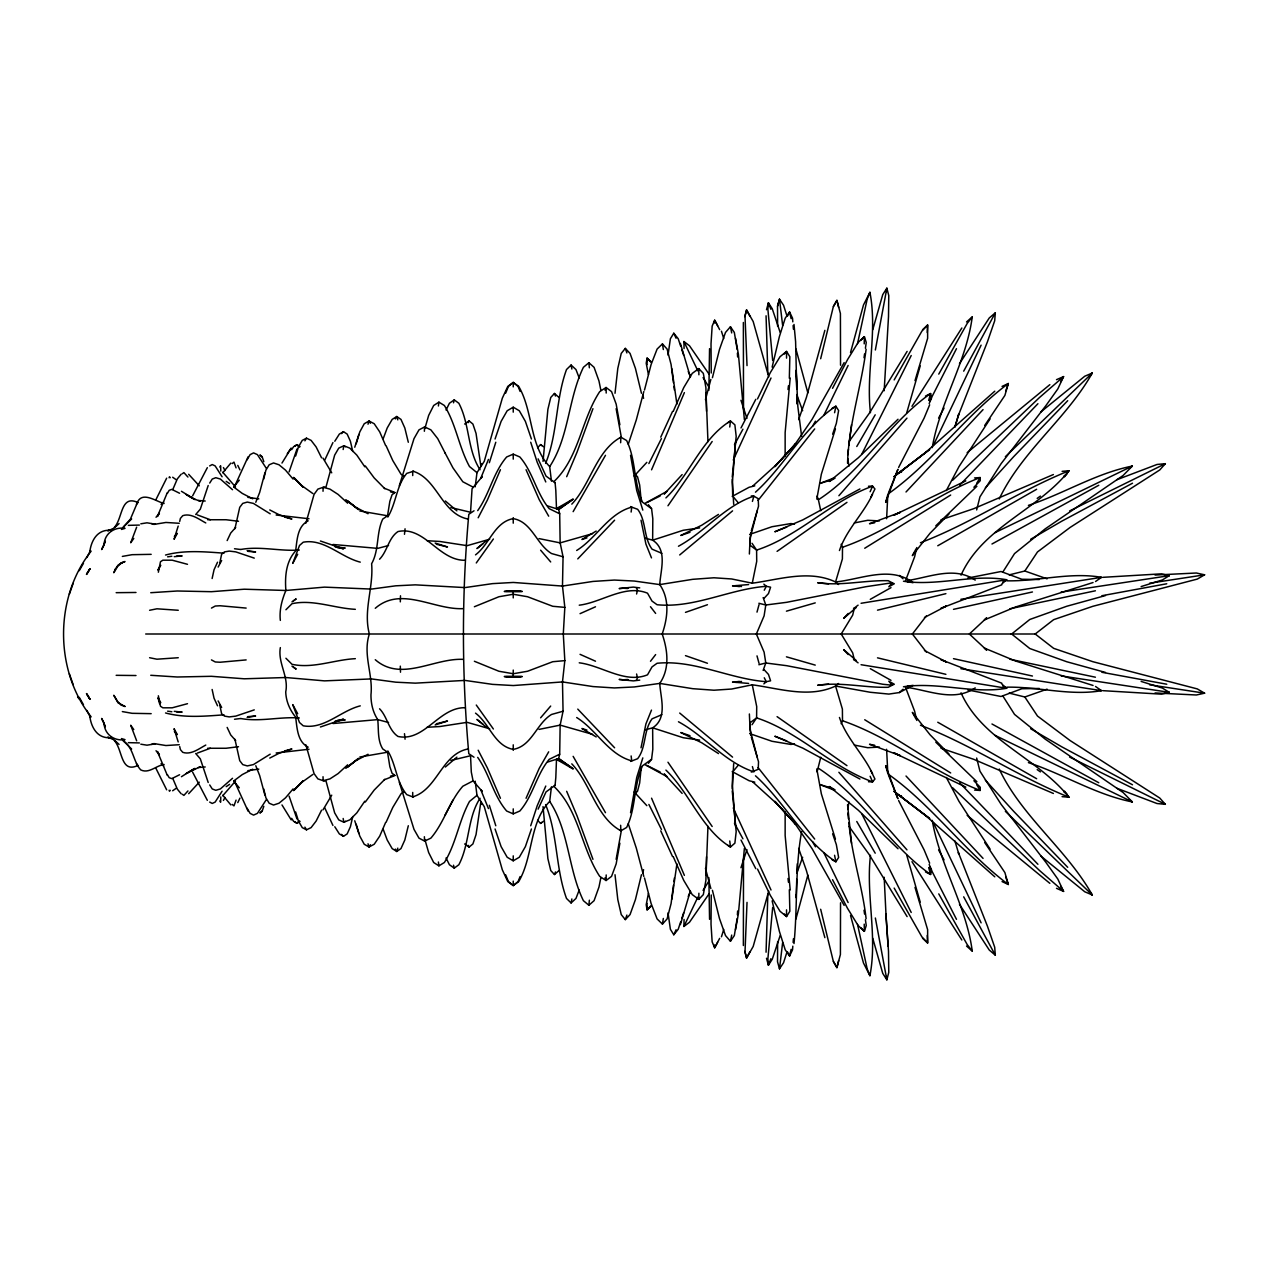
<?xml version="1.0" encoding="UTF-8"?>
<svg xmlns="http://www.w3.org/2000/svg" width="1268" height="1268" viewBox="0 0 1268 1268"><rect width="100%" height="100%" fill="white"/><g stroke="black" fill="none" stroke-linecap="round" stroke-linejoin="round"><path stroke-width="1.5" d="M475.183 781.151L476.99 795.337L484.265 806.686L502.318 869.8L507.786 881.593L513.239 885.54L513.239 881.117M513.239 750.307L513.239 744.823M513.239 676.161L513.239 670.075M513.239 523.177L513.239 517.677M513.239 459.143L513.239 454.15L519.832 456.971C533.035 472.092 536.316 493.173 549.202 508.658L559.695 513.794L560.139 542.878L563.055 556.763L562.485 586.07L564.831 607.372L563.293 634L564.831 660.628L562.485 681.93L563.055 711.237L560.139 725.122L559.695 754.206L558.665 758.549L547.681 762.036M513.239 412.148L513.239 407.186L519.309 410.753L525.38 421.372L531.435 439.013M785.146 811.964L785.146 835.453L790.202 889.993M786.54 909.869L786.54 916.574L780.026 911.264L770.342 895.414L757.519 869.087M766.062 315.795L767.853 374.06M412.718 792.437L412.702 796.89L413.622 796.779M777.617 941.712L777.522 961.794L779.487 968.831L783.545 962.761L786.873 952.331M711.253 894.986L711.015 924.245L712.156 941.886L714.676 947.782L719.669 938.352M841.144 544.273L842.507 547.253L842.396 558.919L835.564 581.964L838.544 584.5M709.557 348.668L708.875 390.275M743.365 322.484L743.524 409.469M474.01 757.202L468.795 753.683C461.663 674.259 461.663 593.741 468.795 514.317L474.01 510.798M840.541 365.216L840.415 313.513L836.912 300.373L833.377 306.412M647.013 364.629L647.092 358.131L651.07 361.824M280.339 647.599C277.66 663.101 288.93 676.462 285.728 691.948C286.029 701.267 289.786 709.906 295.618 717.086C297.14 727.61 297.188 741.685 308.172 747.169M645.143 729.908L652.64 727.832C667.856 718.084 660.533 697.907 659.756 683.404C669.995 668.505 667.713 650.183 662.197 634C667.713 617.817 669.995 599.495 659.756 584.596C660.533 570.093 667.856 549.916 652.64 540.168L645.143 538.092M698.89 893.227L698.779 899.392L692.249 894.622L683.737 880.388L673.276 856.74M709.208 893.623L689.491 922.248L683.912 926.464L684.07 919.443M801.614 831.65C794.893 868.628 797.699 906.335 794.006 943.55M606.199 874.952L606.072 880.531L599.701 876.362C581.156 848.134 579.143 810.458 553.973 786.461L555.083 785.272L555.812 777.569L556.494 759.326L565.148 763.288M732.286 788.965L732.682 771.879L738.15 765.349M796.241 894.701L796.161 897.744L796.748 879.279M864.221 343.85L864.38 336.686L858.119 342.455L847.5 359.7L832.553 388.309M706.498 856.74L705.896 880.388L703.328 894.622L698.779 899.392L697.384 897.158M767.853 893.94L766.062 952.205M220.791 471.062L220.616 465.752L219.903 467.084M796.954 873.272L797.255 863.857M706.038 875.38L707.956 826.324M323.023 491.271L323.166 487.324L324.782 486.912M620.638 442.722L620.892 437.191L626.63 440.551C636.124 459.84 633.493 482.617 642.543 502.223L651.578 508.706L652.814 518.77L652.64 540.168L683.246 530.262L699.651 527.9M749.372 554.021L750.101 538.266L757.234 510.861M927.257 332.565L927.621 325.02L922.533 329.759M884.176 390.75L888.503 316.699L888.773 295.587L886.855 288.185L882.75 294.62L872.733 329.775M870.466 855.314C865.806 895.287 877.646 936.164 869.911 975.694L863.476 962.998L850.527 915.448M733.681 763.685L732.428 785.986L735.583 826.498M424.368 431.263L424.621 426.92L430.866 429.852L437.729 438.633L445.211 453.199M747.026 902.388L745.013 951.856L746.567 958.069L753.192 946.451L768.725 891.135M737.39 914.783L737.627 911.01M966.533 321.945L972.239 316.952C966.327 362.22 939.857 402.447 932.265 447.636M404.476 733.696L405.063 739.196M886.601 291.64L886.855 288.185L875.364 349.984M959.48 363.71L989.278 317.951L995.317 312.831L994.698 320.756L987.503 341.631L958.37 415.444L955.026 426.603M750.783 532.687L749.8 545.034L756.6 550.106L756.711 561.407L752.273 583.201L731.684 578.969L713.963 577.78L692.724 579.317L659.756 584.596L634.285 581.045L614.394 580.062L593.028 581.426L562.485 586.07L513.302 582.456L492.523 583.629L464.991 587.591L415.318 584.849L395.759 585.816L371.492 589.081L324.481 587.132L285.871 590.476L244.248 589.208L211.391 591.696L177.251 590.999L150.749 592.711M779.487 968.831L782.625 942.663M792.817 946.15L792.532 949.827L789.599 955.993L785.225 949.827L779.392 931.425L772.133 900.882M793.118 942.457L793.419 938.78M551.437 786.842L549.694 801.392C529.216 822.599 533.273 856.692 518.707 881.593L513.239 885.54L508.42 881.593L505.663 874.857M735.583 441.502L732.428 482.014L733.681 504.315M475.183 486.849L476.99 472.663L484.265 461.314L502.318 398.2L507.786 386.407L513.239 382.461L518.707 386.407C533.273 411.308 529.216 445.401 549.694 466.608L551.437 481.158M886.617 518.723L887.806 494.647L885.666 502.382L897.934 469.287L888.519 492.84M549.694 801.392C569.158 831.126 568.048 869.071 583.391 900.676L588.875 905.257L589.366 900.201M641.275 766.49L639.674 782.958L637.535 791.184L634.856 793.926M732.238 477.133L736.185 436.366L734.885 424.843L730.447 420.976C701.6 438.633 690.014 474.707 665.922 497.912M790.202 378.007L785.146 432.546L785.146 456.036M847.547 463.264C848.704 424.463 861.146 387.469 866.107 349.255M772.672 907.508L767.885 958.751L768.408 965.202L772.26 959.226L780.153 935.578M543.037 461.394L547.887 409.374L550.756 397.455L554.465 393.46L559.014 397.455M615.012 393.27L617.801 368.402L621.241 353.407L625.314 348.383L630.053 353.407L635.426 368.402L641.449 393.27M788.03 389.514L788.458 385.757M789.33 378.229L789.853 356.736L786.54 351.426L780.026 356.736L770.342 372.586L757.519 398.913M729.75 427.015L730.447 420.976L727.99 422.656M631.131 512.05L631.733 507.137L630.561 506.566M648.408 763.304L651.578 759.294L652.814 749.229L652.64 727.832L683.246 737.738L699.651 740.1M847.737 454.832L848.45 449.173M848.91 445.417L851.51 424.717M673.451 885.27L671.089 903.529L667.095 918.935L662.435 924.103L657.109 918.935L651.118 903.529L644.493 877.963M673.926 881.609L674.402 877.963M438.395 405.982L438.918 402.162L444.371 405.491C456.1 424.32 458.873 447.113 469.509 466.561L476.99 472.663M480.889 801.63L476.039 834.613L472.901 843.949L469.112 847.087L464.643 843.949M671.881 899.17L676.906 863.888M668.03 355.135L670.392 338.73L673.784 333.23L678.206 338.73L680.631 346.021M864.015 357.782L864.57 353.946M865.41 348.209L866.25 342.455L864.38 336.686L861.21 339.967M847.785 809.396L848.926 801.82M219.839 562.707L221.631 554.227L224.531 551.881L229.239 551.089L235.785 551.881L254.266 558.126M158.357 572.217L160.481 561.74L162.859 560.187L172.179 560.187L187.49 564.308M400.308 666.128L400.498 672.214M662.435 924.103L663.338 918.46M744.379 848.387L738.404 913.768L735.519 929.729M395.03 775.43L392.081 773.29L389.847 766.68L387.532 752.225L382.746 748.928C377.293 740.243 378.815 729.369 377.737 719.622C372.887 712.22 370.89 703.518 370.969 694.753C373.172 674.307 362.585 654.557 369.353 634C363.06 610.273 373.695 587.512 371.619 563.737C379.401 549.726 376.057 533.273 382.746 519.072L387.532 515.775L389.847 501.32L392.081 494.71L395.03 492.57M343.168 449.522L343.802 445.781L349.825 448.127L356.831 455.133L364.772 466.767M737.168 918.539L734.331 935.562L730.447 941.252L725.502 935.562L719.479 918.539L712.426 890.295M630.561 812.693L636.742 777.363L642.813 757.899M619.878 843.172L616.169 863.888L611.572 876.362L606.072 880.531L605.058 877.757M616.137 859.308L621.336 830.683M816.798 499.085L821.347 474.169L835.422 428.933M236.07 800.124L233.962 805.893L232.25 804.435M545.589 804.594C557.872 834.407 555.432 868.2 566.511 898.457L571.091 902.959L571.868 898.949M648.439 893.354L646.204 904.766L647.092 909.869L651.07 906.176M834.582 412.718L835.866 406.22C803.04 427.95 784.623 465.942 755.474 492.19M600.874 877.615L598.971 887.045L594.074 900.676L588.875 905.257M730.447 941.252L731.699 935.071M857.548 343.612L867.185 299.089L869.911 292.306C877.646 331.836 865.806 372.713 870.466 412.686M641.022 747.787L645.919 723.917L651.483 710.112M817.099 771.911L820.761 757.25M179.707 521.433L180.389 518.406L182.75 515.664C191.024 512.874 198.854 519.262 205.781 522.939M212.121 578.525L214.038 569.792L217.541 562.199M820.665 358.733L833.266 306.888L836.912 300.373L838.624 307.379M91.153 551.152C54.365 597.561 54.365 670.439 91.153 716.848M178.202 526.061L174.049 539.296L176.521 534.858M791.121 949.336L789.599 955.993L787.365 951.729M352.773 816.544L350.396 826.736L347.163 833.916L343.485 836.309L339.349 833.916L334.784 826.736M854.426 607.705L852.698 615.107L841.207 634L852.698 652.893L854.426 660.295M636.584 593.995L637.471 590.191L636.393 587.908M916.78 547.57L914.593 556.874L905.415 580.95M772.133 367.118L779.392 336.575L785.225 318.173L789.599 312.007L792.532 318.173L792.817 321.85M713.916 323.403L714.676 320.218L719.669 329.648M641.449 874.73L635.426 899.598L630.053 914.593L625.314 919.617L621.241 914.593L617.801 899.598L615.012 874.73M408.312 825.737L404.825 840.002L400.973 848.593L396.757 851.478L392.161 848.593L387.2 840.002L383.205 829.304M263.696 479.114L265.9 470.159L269.181 464.77L273.539 462.963L278.992 464.77L285.522 470.159L293.114 479.114M838.624 960.621L836.912 967.627L833.377 961.588M712.426 377.706L719.479 349.461L725.502 332.438L730.447 326.748L734.331 332.438L737.168 349.461M976.661 509.942L979.942 496.834L1001.118 463.66L1045.862 405.681L1057.829 388.927L1063.583 376.596L1056.498 379.671M850.527 352.552L863.476 305.002L869.911 292.306M453.516 402.796L454.245 399.864L458.858 403.272C469.794 423.988 467.29 450.156 480.049 469.715M690.299 891.198L680.393 924.578M795.892 919.11L807.859 875.094M642.67 873.272L643.589 869.658M644.493 390.037L651.118 364.471L657.109 349.065L662.435 343.897L667.095 349.065L671.089 364.471L673.451 382.73M744.807 316.635L746.567 309.931L753.192 321.549L768.725 376.865M643.811 391.558L636.314 419.851L628.262 444.244M705.452 399.658L710.857 379.449M999.247 498.942C1021.548 451.551 1066.863 418.44 1092.271 373.046L1084.758 376.231L1040.695 412.068M766.506 309.741L768.408 302.798L772.26 308.774L780.153 332.422M756.996 612.127L759.025 604.678M752.415 501.415L753.874 496.153L751.29 495.915M906.763 412.702L920.219 365.897M264.885 472.948L259.671 492.428L255.787 502.271M928.683 400.45L930.601 393.54L925.466 396.091M777.617 326.288L777.522 306.206L779.487 299.169L783.545 305.239L786.873 315.669M777.522 306.206L779.487 299.169L782.625 325.337M740.956 867.708L746.947 849.639M208.206 485.501L200.328 509.134L195.716 514.507M424.954 428.267L428.663 415.429L433.672 405.491L438.918 402.162M751.29 530.927L758.533 506.17L758.216 498.673L753.874 496.153C724.884 505.71 705.024 531.847 678.459 546.239M824.866 330.346L806.416 397.407L798.634 419.613M400.498 595.786L400.308 601.872M234.945 528.677L239.731 507.327L242.743 503.396L247.292 502.08L253.394 503.396L270.195 513.825M954.899 427.047L958.719 414.287L958.37 415.444M356.197 443.784L359.779 431.912L364.233 423.75L369.051 421.008L374.219 423.75L379.734 431.912L385.599 445.48M397.803 848.118L396.757 851.478L395.347 849.085M295.634 456.004L298.456 446.938L302.26 440.376L306.476 438.173L311.104 440.376L316.128 446.938L321.565 457.827M489.337 462.725L495.788 442.247M721.444 936.798L723.743 929.476M354.755 447.224L358.86 434.464M915.005 380.638L927.637 338.302L927.621 325.02L921.868 331.17L894.162 379.924M530.706 825.753L537.204 805.751L545.779 786.049M368.005 424.225L369.051 421.008L370.462 423.258M680.631 921.979L678.206 929.27L673.784 934.77L670.392 929.27L668.03 912.865M681.835 918.333L683.642 912.865M289.104 471.854L296.966 449.078M495.059 439.013L501.114 421.372L507.184 410.753L513.239 407.186M531.435 828.987L525.38 846.628L519.309 857.247L513.239 860.813L507.184 857.247L501.114 846.628L495.059 828.987M625.314 919.617L626.883 915.068M832.632 434.179L836.325 423.449L838.624 410.547L835.866 406.22L832.03 408.359M263.823 806.353L262.096 811.346L259.908 813.01L262.302 810.854M136.437 504.426L137.546 502.286L130.382 519.167L123.17 527.25L131.65 518.961M1005.825 390.734L1008.329 383.522L1002.069 386.391M69.375 594.106L73.148 583.375M763.146 670.423L765.793 662.99L764.097 652.117L756.362 634L764.097 615.883L765.793 605.01L763.146 597.577M305.889 523.161L314.052 494.409L317.888 489.099L323.166 487.324L329.918 489.099L338.096 494.409L347.686 503.206M399.277 485.85L414.002 438.633L418.995 429.852L424.621 426.92L425.493 428.457M605.058 390.243L606.072 387.469L611.572 391.638L616.169 404.112L619.878 424.828M797.445 871.496L802.644 857.311M383.205 438.696L387.2 427.998L392.161 419.407L396.757 416.522L400.973 419.407L404.825 427.998L408.312 442.263M592.948 408.692L577.019 452.201L566.669 476.705M326.034 486.912L334.657 455.133L338.746 448.127L343.802 445.781L345.387 446.732M543.037 806.606L547.887 858.626L550.756 870.545L554.465 874.54L555.447 871.94M770.865 958.751L768.408 965.202L766.506 958.259M579.191 890.073L575.957 898.457L571.091 902.959M159.118 567.335L157.961 570.267L160.782 565.322M488.449 459.428L480.715 478.369L482.284 476.514L472.061 488.782L470.539 512.256L450.853 507.549M505.663 393.143L508.42 386.407L513.239 382.461L518.073 386.407L520.134 391.463M520.134 876.537L518.073 881.593L513.239 885.54M929.65 404.841L924.103 418.139L898.616 467.448M169.088 477.719L169.5 476.72L170.229 477.719M684.387 392.62L651.562 469.81M545.589 463.406C557.872 433.593 555.432 399.8 566.511 369.543L571.091 365.041L575.957 369.543L579.191 377.927M385.599 822.52L379.734 836.087L374.219 844.25L369.051 846.992L364.233 844.25L359.779 836.087L356.197 824.216M683.912 926.464L697.035 898.838M929.175 403.557L931.473 398.263L930.601 393.54C888.408 423.195 862.066 471.506 818.399 499.75L820.761 510.75M688.255 896.413L690.505 891.277M673.276 411.26L683.737 387.612L692.249 373.378L698.779 368.608L703.328 373.378L705.896 387.612L706.498 411.26M870.117 491.73L872.574 486.151L868.485 486.23M172.797 489.496L177.362 478.829L181.181 474.2M500.432 469.731L487.372 500.052L478.179 517.772M526.061 798.269L539.217 768.345L548.679 751.829M386.217 821.997L392.779 807.447L401.021 793.784L404.333 791.628M933.359 445.322L981.115 345.15M387.818 517.059C396.171 503.348 396.329 485.834 406.727 473.392L413.622 471.221M673.784 934.77L676.082 929.761M841.144 723.727L842.507 720.747L842.396 709.081L835.564 686.036L838.544 683.5M660.755 437.143L672.531 411.466M538.107 809.142L546.033 791.914L555.083 785.272M332.929 442.564L324.767 460.11M771.023 378.007L733.253 460.078M872.527 494.314C863.334 514.063 846.501 529.517 839.448 550.534M227.146 540.58L230.713 533.051L235.674 527.456M636.393 680.092L637.471 677.809L636.584 674.005M824.105 414.747L848.118 365.453M136.881 503.554C141.525 490.272 155.79 501.446 164.111 503.491M237.782 802.612L239.953 798.111M87.112 573.485L89.949 568.777L86.541 574.388L89.949 568.777M862.066 453.611L911.216 355.531M870.767 497.421L874.936 488.972L872.574 486.151C830.857 501.098 799.062 536.206 756.6 550.106L752.019 543.275M929.935 400.751L956.484 348.668M446.051 410.039L449.411 403.272L454.245 399.864M321.565 810.173L316.128 821.062L311.104 827.624L306.476 829.827L302.26 827.624L298.456 821.062L295.634 811.995M86.906 557.571L90.361 550.661L89.727 552.388C90.947 541.547 96.622 530.056 109.191 530.262L107.685 530.801L111.679 529.247M648.867 463.581L661.452 438.522M136.659 527.171L130.731 542.767L133.774 538.456M741.003 427.95L755.791 399.325M155.758 500.004L166.647 478.194M468.209 422.656L469.112 420.913L472.901 424.051L476.039 433.387L480.889 466.37M787.365 316.271L789.599 312.007L791.121 318.664M764.255 590.222L766.316 586.307L770.595 587.179L768.487 593.551L764.097 598.306M749.848 951.856L746.567 958.069L744.807 951.365M488.449 808.572L480.715 789.631L482.284 791.486L473.075 780.882L462.82 786.239C449.173 801.709 444.212 822.599 430.866 838.148L424.621 841.08L418.995 838.148L414.002 829.367L399.277 782.15M444.909 815.356L452.93 800.187M963.696 371.159L995.317 312.831M946.308 490.542L958.988 466.64L990.102 418.884M79.25 570.679L83.466 563.309M223.422 800.441L225.007 797.461M222.106 791.216L215.148 802.089L212.232 803.452L209.68 802.089M218.128 567.081L221.646 560.551M297.679 554.274L292.749 563.357L299.502 545.478L303.226 542.197C324.196 538.345 340.854 557.318 360.271 562.136M266.359 799.585L257.42 813.374L253.568 815.102L250.113 813.374L247.07 808.191M734.457 444.783L742.921 429.186M717.625 942.362L714.676 947.782L713.916 944.597M938.764 374.123L967.246 323.356L972.239 316.952M938.589 418.091L944.042 408.106M844.155 362.6L812.075 419.359L791.882 448.967M915.892 549.187L912.342 555.638L929.999 533.289L948.924 514.095M322.991 809.872L331.74 795.179M234.152 487.356L248.148 456.734M281.987 463.058L291.212 448.095L287.313 453.643M605.486 455.307L573.136 511.654M477.703 510.624C489.543 493.902 493.22 472.568 506.661 456.971L513.239 454.15M812.614 426.175L815.467 421.166M1060.587 381.842L1063.583 376.596L1039.475 397.534L952.426 480.413M961.033 575.181C982.32 527.329 1037.937 510.005 1068.956 470.777L1062.093 471.347M425.493 839.543L424.621 841.08L424.368 836.737M207.334 467.67L192.593 495.915M856.772 446.51L875.205 414.81M247.07 459.809L250.113 454.626L253.568 452.898L257.42 454.626L266.359 468.415M304.906 440.852L306.476 438.173M395.347 418.916L396.757 416.522L397.803 419.882M167.455 493.252L169.183 490.336L171.782 489.369L179.581 493.252M976.629 483.409L980.148 477.56L974.569 477.925M549.694 466.608C569.158 436.874 568.048 398.929 583.391 367.324L588.875 362.743L594.074 367.324L598.971 380.955L600.874 390.386M370.462 844.742L369.051 846.992L368.005 843.775M697.384 370.842L698.779 368.608L698.89 374.773M907.111 351.394L869.357 413.194L849.005 441.613M703.058 890.39L709.129 880.689M209.711 483.06L212.247 479.05L215.798 477.703L220.363 479.05L232.535 489.717M1003.067 571.694L1014.527 553.609L1045.228 528.851L1123.131 475.468L1132.324 466.085C1096.027 473.186 1063.519 493.838 1028.411 505.377M334.784 441.264L339.349 434.084L343.485 431.691L347.163 434.084L350.396 441.264L352.773 451.456M911.993 406.299L961.841 328M222.788 472.71L230.855 463.074M493.379 538.995L476.277 562.96M167.328 492.618L157.406 516.504L159.403 513.191L156.027 517.265M187.949 790.947L183.892 795.401L182.37 794.275M291.64 449.664L293.605 446.685L297.077 444.703L300.072 446.685M1009.138 574.895L1024.829 571.012L1037.493 551.945L1070.065 527.472L1159.776 469.952L1165.34 463.676L1157.018 464.468L1117.045 479.669M752.019 724.725L756.6 717.894L756.711 706.593L752.273 684.799L731.684 689.031L713.963 690.22L692.724 688.683L659.756 683.404L634.285 686.955L614.394 687.938L593.028 686.574L562.485 681.93L513.302 685.544L492.523 684.371L464.991 680.409L415.318 683.151L395.759 682.184L371.492 678.919L324.481 680.868L285.871 677.524L244.248 678.792L211.391 676.304L177.251 677.001L150.749 675.289M405.063 528.804L404.476 534.303M364.772 801.233L356.831 812.867L349.825 819.873L343.802 822.219L338.746 819.873L334.657 812.867L326.034 781.088M712.172 441.502L667.967 505.774M571.805 504.141C590.809 484.091 595.96 450.837 620.892 437.191L619.735 438.363M379.576 559.22C387.485 551.104 388.388 538.092 397.962 531.561C424.384 525.76 438.76 560.615 464.88 560.282M984.697 425.477L1004.89 395.426L1008.329 383.522C964.647 416.142 932.582 462.535 887.901 494.092M211.455 608.085L215.291 606.025L220.093 605.755L246.151 608.085M1064.502 476.831L1068.956 470.777C1017.919 491.366 971.938 523.113 920.441 542.752M170.229 790.281L169.5 791.28L169.088 790.281M365.311 802.042L374.155 790.107L384.838 779.297M222.74 795.733L235.547 781.025M650.484 661.278L655.635 654.589M926.322 615.979L912.389 634L926.322 652.021M814.69 428.933L758.09 500.384M299.089 820.824L297.077 823.297L293.605 821.315L291.64 818.335M233.756 486.944L239.287 480.192M784.401 354.026L786.54 351.426L786.54 358.131M104.198 544.764L101.63 549.567L105.371 541.23L104.055 544.384C104.8 533.289 114.421 526.711 125.025 528.328L121.459 529.438M888.789 586.799L892.181 582.773L894.289 583.755L890.405 585.959M480.049 798.285C467.29 817.844 469.794 844.012 458.858 864.728L454.245 868.136L449.411 864.728L446.051 857.96M293.114 788.886L285.522 797.841L278.992 803.23L273.539 805.037L269.181 803.23L265.9 797.841L263.696 788.886M540.612 717.815L550.692 706.054M199.282 782.182L188.663 793.705M1089.941 375.724L1092.271 373.046L1005.381 456.67M838.877 495.725L906.953 418.139M795.353 443.927L774.891 466.672L796.003 443.467L776.587 464.484L752.78 486.04M985.347 487.895L1013.655 456.686L1067.719 400.688M682.136 474.597L664.21 494.06L666.984 491.334L645.016 503.317M634.159 476.086L646.839 462.344M906.018 491.984L983.065 409.612M848.229 613.427L843.68 618.372L856.185 607.578M976.899 486.262L935.816 525.792M959.686 485.137L1037.921 403.715M650.674 906.049L647.092 909.869L647.013 903.371M177.362 533.368L174.382 536.523L176.648 534.193M475.516 554.861C489.527 544.384 494.504 522.02 513.239 518.628C531.863 521.845 536.459 544.4 551.517 553.53L563.055 556.763M537.584 447.715L540.564 444.592L543.417 446.685M614.615 520.213L577.764 558.887M973.887 487.277L980.259 480.667L980.148 477.56C932.139 496.153 891.388 530.357 842.507 547.253M294.414 789.916L303.131 780.898L293.494 790.598L301.768 782.388L312.879 774.431M232.535 778.283L220.363 788.95L215.798 790.297L212.247 788.95L209.711 784.94M898.013 419.248L858.309 457.78L829.32 481.475L835.041 478.131M341.488 433.608L343.485 431.691M114.722 527.615L119.081 523.573M145.693 634L969.37 634L986.393 618.15M347.686 764.794L338.096 773.591L329.918 778.901L323.166 780.676L317.888 778.901L314.052 773.591L305.889 744.839M752.273 684.799C779.503 688.508 809.111 698.494 835.564 686.036L870.308 692.28L888.852 694.087L899.377 692.55L903.006 689.237M161.084 504.442L163.667 502.112M149.592 610.273L156.947 608.798L178.265 610.273M986.647 617.865L984.348 619.925L1015.192 607.103L1093.048 582.535M763.875 683.864L766.316 681.693L770.595 680.821L768.487 674.449L764.097 669.694M554.465 874.54L559.014 870.545M1001.926 583.851L1006.665 579.73C972.968 573.818 937.797 586.402 903.466 581.235M445.337 767.029L456.908 757.154M537.584 820.285L540.564 823.408L541.658 822.456M232.25 463.565L233.962 462.107L236.07 467.876M994.794 391.178L925.624 452.454L894.019 476.673M486.373 540.723L476.942 548.568L483.06 543.687M576.671 550.471C596.562 538.139 608.402 513.429 631.733 507.137L637.661 509.308C646.521 520.879 643.256 537.315 652.069 549.171L661.848 553.323M679.696 554.956L732.571 510.861M110.792 530.848L113.407 528.693M476.99 795.337L469.509 801.439C458.873 820.887 456.1 843.68 444.371 862.509L438.918 865.838L433.672 862.509L428.663 852.571L424.954 839.733M348.003 766.807L358.575 758.343L347.226 767.203M1129.439 468.383L1132.324 466.085L994.905 532.703M1049.841 384.664L967.151 452.676M1011.135 634L1035.195 634L1053.66 619.656L1092.826 606.31L1197.293 579.096L1204.6 574.816L1196.342 573.009L1155.037 575.038M345.815 768.313L355.389 760.943L368.053 754.27M853.538 608.64L858.087 605.153M110.253 530.309C123.947 525.015 118.067 492.983 138.18 502.667M894.067 476.641L929.698 449.474L899.075 472.663M234.501 780.375L242.267 774.589L252.712 769.201M1063.789 476.292L1066.768 474.089M182.37 473.725L183.892 472.599L187.949 477.053M540.564 823.408L543.417 821.315M651.578 759.294L642.543 765.777C633.493 785.383 636.124 808.16 626.63 827.449L620.892 830.809C595.96 817.163 590.809 783.909 571.805 763.859M285.918 609.75L292.02 603.695C313.006 599.114 334.292 608.291 355.341 609.322M293.415 600.858L296.173 598.892L291.973 601.856M571.805 500.083L558.665 509.451L547.681 505.964M270.195 754.175L253.394 764.604L247.292 765.92L242.743 764.604L239.731 760.673L234.945 739.323M172.654 790.772L176.141 788.3M1095.536 581.521L1101.464 577.336C1070.382 571.836 1038.238 581.441 1006.776 580.823M1037.192 498.372L1040.426 496.105M464.643 424.051L469.112 420.913M777.078 551.358L846.961 502.35M573.088 499.354L558.665 509.451L559.695 513.794M179.581 774.748L171.782 778.631L169.183 777.664L167.455 774.748M226.195 786.635L229.603 784.369M300.072 821.315L297.077 823.297L294.588 821.791M181.435 776.713L192.53 769.692L195.018 768.424L186.269 773.48L200.36 766.664M308.172 520.831C297.188 526.315 297.14 540.39 295.618 550.914C285.839 561.708 284.84 576.655 285.871 590.476C281.94 599.954 279.182 610.066 280.339 620.401M718.481 514.412L701.727 525.237L680.805 535.461L689.998 532.291M864.728 548.251L950.667 495.043M890.992 587.655L870.276 599.336M294.588 446.209L297.077 444.703L299.089 447.176M345.387 821.268L343.802 822.219L343.168 818.478M596.198 531.07L581.933 539.502L586.926 537.917M937.765 545.763L1036.638 489.274M606.199 393.048L606.072 387.469L599.701 391.638C581.156 419.866 579.143 457.542 553.973 481.539L555.083 482.728L555.812 490.431L556.494 508.674L572.993 499.037M205.781 745.061C198.854 748.738 191.024 755.126 182.75 752.336L180.389 749.594L179.707 746.567M1030.71 539.233L1061.871 521.132L1132.498 483.219M991.972 544.004L1098.77 485.264M1162.233 465.451L1165.34 463.676L1069.606 510.941M732.222 496.406L749.134 487.261L754.809 485.85M209.68 465.911L212.232 464.548L215.148 465.911L222.106 476.784M924.451 617.516L946.324 606.041L940.951 608.323L1001.815 584.802M899.377 692.55L913.087 685.338L907.317 686.194M859.942 488.957L802.739 519.912L774.843 531.768L786.762 527.092M269.767 758.074L279.356 753.144L291.909 748.992L284.523 750.941M646.68 502.667L660.153 495.994M375.265 608.291C401.211 585.642 433.941 610.177 463.311 608.624M559.695 754.206L549.202 759.342C536.316 774.827 533.035 795.908 519.832 811.029L513.239 813.85L506.661 811.029C493.22 795.432 489.543 774.098 477.703 757.376M630.561 761.434L637.661 758.692C646.521 747.121 643.256 730.685 652.069 718.829L661.848 714.676M556.494 508.674L565.148 504.712M580.047 613.664L595.5 606.786M965.804 480.905L893.512 515.347L900.296 512.335L869.531 523.716L874.698 522.749M1098.69 578.477L1101.464 577.336L960.875 599.288M975.219 687.89C954.202 702.092 929.682 690.711 907.27 687.414M360.271 705.864C340.854 710.682 324.196 729.655 303.226 725.803L299.502 722.522L292.749 704.643L297.679 713.726M197.253 753.113L210.345 748.247M384.236 779.788L394.713 775.636M834.36 477.83L820.19 483.33L829.637 480.509M1053.407 474.533L973.792 508.658L940.999 519.801M254.266 709.874L235.785 716.119L229.239 716.911L224.531 716.119L221.631 713.773L219.839 705.293M138.18 765.333C118.067 775.017 123.947 742.985 110.253 737.691M320.408 726.992L343.501 719.13L334.895 721.46L345.181 719.923L337.336 720.382M896.238 473.756L901.659 471.823L896.159 473.598M467.892 748.992C441.613 754.191 437.397 789.52 412.702 796.89L406.727 794.608C396.329 782.166 396.171 764.652 387.818 750.941M480.968 464.04L481.935 463.708M474.375 606.738L498.942 596.737L513.239 594.264L527.551 596.737L552.737 606.278L564.831 607.372M1009.138 693.105L1024.829 696.988L1047.083 689.158M685.481 612.365L707.449 604.741M749.689 534.414L771.958 526.727L790.978 523.557L794.513 524.207M435.162 724.963L447.493 721.016L436.303 723.759M1141.137 586.561L1162.423 579.92L1169.255 575.672L1161.52 573.833L1102.748 577.336M1002.893 581.885L1006.665 579.73L861.067 603.283M187.49 703.692L172.179 707.813L162.859 707.813L160.481 706.26L158.357 695.783M739.244 681.312L735.805 682.358L741.511 681.455M153.777 524.445L165.918 522.464L179.263 523.288M786.429 611.176L815.245 602.886M489.67 539.217L467.147 545.668L439.727 541.452L427.126 540.723M563.055 711.237L551.517 714.47C536.459 723.6 531.863 746.155 513.239 749.372C494.504 745.98 489.527 723.616 475.516 713.139M390.433 776.174L394.237 775.128M1105.474 595.564L1066.784 606.247L1029.79 619.481L1011.642 634L1029.79 648.519L1066.784 661.753L1105.474 672.436M579.238 605.185C601.65 602.474 625.029 583.993 647.52 593.186L652.006 601.08L657.078 604.725C694.278 608.481 729.449 589.049 766.316 586.307L763.875 584.136M388.547 545.509L377.737 548.378L332.993 544.479M758.866 664.733L765.793 662.99L786.635 665.684L882.718 684.245L892.181 685.227L894.289 684.245L890.405 682.041M877.504 610.162L945.896 593.662M164.111 764.509C156.202 765.46 148.832 774.066 140.669 769.85C132.966 761.402 133.695 747.581 123.17 740.75L131.65 749.039M299.311 550.027C280.133 551.469 260.4 546.001 241.015 549.424M450.853 760.451L470.539 755.744L471.3 772.069L473.075 780.882M1165.863 576.464L1169.255 575.672L1061.078 592.108M953.504 609.337L1032.453 591.966M140.811 523.811L146.993 522.812L155.441 524.207L151.447 523.621M1009.946 608.751L1095.409 590.793M967.642 578.081L1000.991 571.519L1021.834 579.254L1039.3 579.539M258.799 769.105L247.831 770.659M539.027 729.401L560.139 725.122L592.584 734.346M464.88 707.718C438.76 707.385 424.384 742.24 397.962 736.439C388.388 729.908 387.485 716.895 379.576 708.78M165.537 555.035C184.653 549.884 204.544 551.786 223.992 553.165M854.378 522.923L867.756 520.292L879.421 520.91M907.27 580.586C929.682 577.289 954.202 565.908 975.219 580.11M1101.892 595.722L1166.766 583.771M387.532 752.225L359.795 757.028M794.513 743.793L790.978 744.443L771.958 741.273L749.689 733.586M122.346 556.414L132.094 554.687L151.177 554.338M1201.081 575.434L1204.6 574.816L1149.601 583.217M752.273 583.201C779.503 579.492 809.111 569.506 835.564 581.964C860.766 579.444 890.12 565.338 913.087 582.662L907.317 581.806M247.117 717.339L255.597 716.04L247.926 716.642M308.996 749.245L276.155 752.986M151.447 744.379L155.441 743.793L146.993 745.188L140.811 744.189M167.63 556.826L171.846 556.256M355.341 658.678C334.292 659.709 313.006 668.886 292.02 664.305L285.918 658.25M592.584 533.654L560.139 542.878L539.027 538.599M238.511 746.725L226.037 748.263L207.651 748.263M246.151 659.915L220.093 662.245L215.291 661.975L211.455 659.915M234.517 719.257L240.841 718.481M639.738 680.124L633.334 680.9L619.133 679.426L628.326 680.219L622.572 679.854L627.676 679.49M128.353 525.348L139.385 525.079M179.263 744.712L165.918 745.536L153.777 743.555M207.651 519.737L226.037 519.737L238.511 521.275M748.611 584.564L732.524 585.927L737.976 586.387M828.638 684.149L817.654 685.275C841.239 681.804 864.649 687.89 888.218 687.288L892.181 685.227L888.789 681.201M174.239 556.668L182.132 555.923L176.648 556.081M178.265 657.727L156.947 659.201L149.592 657.727M505.948 591.332L522.242 591.443L504.252 591.443L520.546 591.332M520.546 676.668L504.252 676.557L522.242 676.557L505.948 676.668M564.831 660.628L552.737 661.722L527.551 671.263L513.239 673.736L498.942 671.263L474.375 661.262M751.29 772.085L758.216 769.327L758.533 761.83L751.29 737.073M737.976 681.613L732.524 682.073L748.611 683.436M198.347 767.536L205.21 766.966M223.992 714.835C204.544 716.214 184.653 718.116 165.537 712.965M463.311 659.376C433.941 657.823 401.211 682.358 375.265 659.709M427.126 727.277L439.727 726.548L467.147 722.332L489.67 728.783M139.385 742.921L128.353 742.652M879.421 747.09L867.756 747.708L854.378 745.077M332.993 723.521L377.737 719.622L388.547 722.491M903.466 686.765C937.797 681.598 972.968 694.182 1006.665 688.27L1002.893 686.115M116.165 592.679L135.993 592.473M151.177 713.662L132.094 713.313L122.346 711.586M1039.3 688.461L1021.834 688.746L1000.991 696.481L967.642 689.919M135.993 675.527L116.165 675.321M970.147 634L1010.802 634M868.485 781.77L872.574 781.849L874.936 779.028L870.767 770.579M176.648 711.919L182.132 712.077L174.239 711.332M276.155 515.014L308.996 518.755M337.336 547.617L345.181 548.077L334.895 546.54L343.501 548.87L320.408 541.008M1006.776 687.177C1038.238 686.559 1070.382 696.164 1101.464 690.664L1095.536 686.479M974.569 790.075L980.148 790.439L980.259 787.333L973.887 780.723M359.795 510.972L387.532 515.775M627.676 588.51L622.572 588.146L628.326 587.781L619.133 588.574L633.334 587.1L639.738 587.876M247.926 551.358L255.597 551.96L247.117 550.661M241.015 718.576C260.4 721.999 280.133 716.531 299.311 717.973M1155.037 692.962L1196.342 694.991L1204.6 693.184L1197.293 688.904L1092.826 661.69L1053.66 648.344L1035.195 634M247.831 497.341L258.799 498.895M1102.748 690.664L1161.52 694.167L1169.255 692.328L1162.423 688.08L1141.137 681.439M198.347 500.464L205.21 501.034M1062.093 796.653L1068.956 797.223C1037.937 757.995 982.32 740.67 961.033 692.819M828.638 583.851L817.654 582.725C841.239 586.196 864.649 580.11 888.218 580.712L892.181 582.773L865.981 586.688L786.635 602.316L765.793 605.01L758.866 603.267M234.517 548.743L240.841 549.519M861.067 664.717L1006.665 688.27L1001.926 684.149M167.63 711.174L171.846 711.744M960.875 668.712L1101.464 690.664L1098.69 689.523M1149.601 684.783L1204.6 693.184L1201.081 692.566M1061.078 675.892L1169.255 692.328L1165.863 691.535M741.511 586.545L735.805 585.642L739.244 586.688M1166.766 684.229L1101.892 672.278M874.698 745.251L869.531 744.284L900.296 755.665L893.512 752.653L965.804 787.095M1095.409 677.207L1009.946 659.249M1032.453 676.034L953.504 658.663M945.896 674.338L877.504 657.838M436.303 544.241L447.493 546.984L435.162 543.037M754.809 782.15L749.134 780.739L732.222 771.594M324.782 781.088L323.166 780.676L323.023 776.729M284.523 517.059L291.909 519.008L279.356 514.856L269.767 509.926M579.238 662.815C601.65 665.526 625.029 684.007 647.52 674.814L652.006 666.92L657.078 663.275C694.278 659.519 729.449 678.951 766.316 681.693L764.255 677.778M390.433 491.826L394.237 492.872M786.429 656.824L815.245 665.114M829.637 787.491L820.19 784.67L834.36 790.17M586.926 730.083L581.933 728.498L596.198 736.93M940.999 748.199L973.792 759.342L1053.407 793.467M896.159 794.402L901.611 796.272L896.238 794.244M689.998 735.709L680.805 732.539L701.727 742.763L718.481 753.588M685.481 655.635L707.449 663.259M480.968 803.96L481.935 804.292M1024.829 571.012L1047.083 578.842M210.345 519.753L197.253 514.887M467.892 519.008C441.613 513.809 437.397 478.48 412.702 471.11L412.718 475.563M1093.048 685.465L1015.192 660.897L984.348 648.075L986.647 650.135M200.36 501.336L192.53 498.308L186.269 494.52L195.018 499.576L181.435 491.287M111.679 738.753L107.685 737.199L109.191 737.738C96.622 737.944 90.947 726.453 89.727 715.612L90.361 717.339L86.906 710.429M842.507 720.747C891.388 737.643 932.139 771.847 980.148 790.439L976.629 784.591M920.441 725.248C971.938 744.887 1017.919 776.634 1068.956 797.223L1064.502 791.169M786.762 740.908L774.843 736.232L802.739 748.088L859.942 779.043M384.236 488.212L394.713 492.364M1028.411 762.623C1063.519 774.162 1096.027 794.814 1132.324 801.915L1123.131 792.532L1045.228 739.149L1014.527 714.391L1003.067 696.306M1117.045 788.331L1157.018 803.532L1165.34 804.324L1159.776 798.048L1070.065 740.528L1037.493 716.055L1024.829 696.988M121.459 738.562L125.025 739.672C114.421 741.289 104.8 734.711 104.055 723.616L105.371 726.77L101.63 718.433L104.198 723.236M1001.815 683.198L940.951 659.677L946.324 661.959L924.451 650.484M1056.498 888.329L1063.583 891.404L1057.829 879.073L1045.862 862.319L1001.118 804.34L979.942 771.166L976.661 758.058M580.047 654.336L595.5 661.214M1002.069 881.609L1008.329 884.478L1004.89 872.574L984.697 842.523M994.905 735.297L1132.324 801.915L1129.439 799.617M925.466 871.909L930.601 874.46L931.473 869.737L929.175 864.443M646.68 765.333L660.153 772.006M1069.606 757.059L1165.34 804.324L1162.233 802.549M252.712 498.799L242.267 493.411L234.501 487.625M870.276 668.664L890.992 680.345M473.075 487.118L462.82 481.761L452.93 467.813L444.909 452.644M1132.498 784.781L1061.871 746.868L1030.71 728.767M1098.77 782.736L991.972 723.996M368.053 513.73L355.389 507.057L345.815 499.687M645.016 764.683L666.984 776.666L664.21 773.94L682.136 793.403M1036.638 778.726L937.765 722.237M832.03 859.641L835.866 861.78L838.624 857.453L836.325 844.551L832.632 833.821M835.041 789.869L829.32 786.525L858.309 810.22L898.013 848.752M556.494 759.326L572.993 768.963M950.667 772.957L864.728 719.749M404.333 476.372L401.021 474.216L392.779 460.553L386.217 446.003M226.195 481.364L229.603 483.631M678.459 721.761C705.024 736.153 724.884 762.29 753.874 771.847L752.415 766.585M846.961 765.65L777.078 716.642M727.99 845.344L730.447 847.024L734.885 843.157L736.185 831.634L732.238 790.867M573.088 768.646L558.665 758.549L571.805 767.917M1037.192 769.628L1040.426 771.895M291.973 666.144L296.173 669.108L293.415 667.142M172.654 477.228L176.141 479.7M818.399 768.25C862.066 796.494 888.408 844.805 930.601 874.46L928.683 867.55M312.879 493.569L301.768 485.612L293.494 477.402L303.131 487.102L294.414 478.084M181.181 793.8L177.362 789.171L172.797 778.504M967.151 815.324L1049.841 883.336M887.901 773.908C932.582 805.465 964.647 851.858 1008.329 884.478L1005.825 877.266M555.083 482.728L546.033 476.086L538.107 458.858M1063.789 791.707L1066.768 793.911M684.07 348.557L683.912 341.536L689.491 345.752L709.208 374.377M899.075 795.337L929.698 818.526L894.067 791.359M894.019 791.327L925.624 815.546L994.794 876.822M853.538 659.36L858.087 662.847M347.226 500.797L358.575 509.657L348.003 501.193M483.06 724.313L476.942 719.431L486.373 727.277M188.663 474.295L199.282 485.818M732.571 757.139L679.696 713.044M110.792 737.152L113.407 739.307M576.671 717.529C596.562 729.861 608.402 754.571 631.733 760.863L631.131 755.95M954.899 840.953L958.719 853.713L958.37 852.556L987.503 926.369L994.698 947.244L995.317 955.169L989.278 950.049L959.48 904.29M230.855 804.926L222.788 795.29M1040.695 855.932L1084.758 891.769L1092.271 894.954C1066.863 849.56 1021.548 816.449 999.247 769.058M540.564 444.592L541.658 445.544M445.337 500.971L456.908 510.846M856.185 660.422L843.68 649.628L848.229 654.573M235.547 486.975L222.74 472.267M966.533 946.055L972.239 951.048C966.327 905.78 939.857 865.553 932.265 820.364M262.302 457.146L259.908 454.99L262.096 456.654L263.823 461.647M752.78 781.96L776.587 803.516L796.003 824.533L774.891 801.328L795.353 824.073M161.084 763.558L163.667 765.888M899.377 575.45L903.006 578.763M952.426 787.587L1039.475 870.466L1063.583 891.404L1060.587 886.158M114.722 740.385L119.081 744.427M969.37 634L986.393 649.85M922.533 938.241L927.621 942.98L927.637 929.698L915.005 887.362M1005.381 811.33L1092.271 894.954L1089.941 892.276M935.816 742.208L976.899 781.738M341.488 834.392L343.485 836.309M577.764 709.113L614.615 747.787M1037.921 864.285L959.686 782.863M384.838 488.703L374.155 477.893L365.311 465.958M1067.719 867.312L1013.655 811.314L985.347 780.105M948.924 753.905L929.999 734.711L912.342 712.362L915.892 718.813M619.735 829.637L620.892 830.809L620.638 825.278M634.856 474.074L637.535 476.816L639.674 485.042L641.275 501.51M176.648 733.807L174.382 731.477L177.362 734.632M861.21 928.033L864.38 931.314L866.25 925.545L865.41 919.791M983.065 858.388L906.018 776.016M650.674 361.951L647.092 358.131L646.204 363.234L648.439 374.646M755.474 775.81C784.623 802.058 803.04 840.05 835.866 861.78L834.582 855.282M634.159 791.914L646.839 805.655M906.953 849.861L838.877 772.275M235.674 740.544L230.713 734.949L227.146 727.42M540.612 550.185L550.692 561.946M195.716 753.493L200.328 758.866L208.206 782.499M738.15 502.651L732.682 496.121L732.286 479.035M156.027 750.735L159.403 754.809L157.406 751.496L167.328 775.382M784.401 913.974L786.54 916.574L789.853 911.264L789.33 889.771M233.756 781.056L239.287 787.808M665.922 770.088C690.014 793.293 701.6 829.367 730.447 847.024L729.75 840.985M758.09 767.615L814.69 839.067M648.408 504.696L651.578 508.706M972.239 951.048L967.246 944.644L938.764 893.877M476.277 705.04L493.379 729.005M650.484 606.722L655.635 613.411M331.74 472.821L322.991 458.128M166.647 789.806L155.758 767.996M77.586 696.861L78.981 698.779M849.005 826.387L869.357 854.806L907.111 916.605M667.967 762.226L712.172 826.498M133.774 729.544L130.731 725.233L136.659 740.829M291.212 819.905L281.987 804.942M791.882 819.033L812.075 848.641L844.155 905.4M961.841 940L911.993 861.701M990.102 849.116L958.988 801.36L946.308 777.458M248.148 811.266L234.152 780.644M89.949 699.223L86.541 693.612L89.949 699.223L87.112 694.515M703.058 377.61L709.129 387.311M573.136 756.346L605.486 812.693M192.593 772.085L207.334 800.33M995.317 955.169L963.696 896.841M83.466 704.691L79.25 697.321M304.906 827.148L306.476 829.827M856.772 821.49L875.205 853.19M548.679 516.171L539.217 499.655L526.061 469.731M812.614 841.825L815.467 846.834M160.782 702.678L157.961 697.733L159.594 703.692M176.521 733.142L174.049 728.704L178.202 741.938M938.589 849.909L944.042 859.894M717.625 325.638L714.676 320.218L712.156 326.114L711.015 343.755L711.253 373.014M894.162 888.075L921.868 936.83L927.621 942.98L927.257 935.435M734.457 823.217L742.921 838.814M218.128 700.919L221.646 707.449M219.903 800.916L220.616 802.248L220.791 796.938M223.422 467.559L225.007 470.539M749.848 316.144L746.567 309.931L745.013 316.144L747.026 365.612M832.553 879.691L847.5 908.3L858.119 925.545L864.38 931.314L864.221 924.15M468.209 845.344L469.112 847.087M956.484 919.332L929.935 867.249M478.179 750.228L487.372 767.948L500.432 798.269M741.003 840.05L755.791 868.675M136.437 763.574L137.546 765.714L136.881 764.446M911.216 912.469L862.066 814.389M898.616 800.552L924.103 849.861L929.65 863.159M648.867 804.419L661.452 829.478M981.115 922.85L933.359 822.678M848.118 902.547L824.105 853.253M697.035 369.162L683.912 341.536M237.782 465.388L239.953 469.889M733.253 807.922L771.023 889.993M839.448 717.466C846.501 738.483 863.334 753.937 872.527 773.686M324.767 807.89L332.929 825.436M217.541 705.801L214.038 698.208L212.121 689.475M673.784 333.23L676.082 338.239M660.755 830.857L672.531 856.534M651.562 798.19L684.387 875.38M870.117 776.27L872.574 781.849C830.857 766.902 799.062 731.794 756.6 717.894L749.8 722.966L750.783 735.313M688.255 371.587L690.505 376.723M545.779 481.951L537.204 462.249L530.706 442.247M566.669 791.295L577.019 815.8L592.948 859.308M651.483 557.888L645.919 544.083L641.022 520.213M869.911 975.694L867.185 968.91L857.548 924.388M888.519 775.16L897.903 798.745L885.666 765.618L887.806 773.353L886.617 749.277M255.787 765.729L259.671 775.572L264.885 795.052M770.865 309.249L768.408 302.798L767.885 309.249L772.672 360.492M554.465 393.46L555.447 396.06M905.415 687.05L914.593 711.126L916.78 720.43M797.445 396.504L802.644 410.689M746.947 418.361L740.956 400.292M817.099 496.089L818.399 499.75M798.634 848.387L806.416 870.593L824.866 937.654M69.375 673.894L73.148 684.625M680.393 343.422L690.299 376.802M296.966 818.922L289.104 796.145M625.314 348.383L626.883 352.932M681.835 349.667L683.642 355.135M628.262 823.756L636.314 848.149L643.811 876.442M835.422 839.067L821.347 793.831L816.798 768.915M354.755 820.776L358.86 833.536M721.444 331.202L723.743 338.524M489.337 805.275L495.788 825.753M642.813 510.101L636.742 490.637L630.561 455.307M920.219 902.103L906.763 855.298M807.859 392.906L795.892 348.89M756.996 655.873L759.025 663.322M757.234 757.139L750.101 729.734L749.372 713.979M705.452 868.342L710.857 888.551M642.67 394.728L643.589 398.342M453.516 865.204L454.245 868.136M872.733 938.225L882.75 973.38L886.855 979.815L888.773 972.413L888.503 951.301L885.904 913.8L888.075 946.15M820.665 909.267L833.266 961.112L836.912 967.627L840.415 954.487L840.541 902.784M848.91 822.583C851.589 855.155 862.462 886.348 866.107 918.745M730.447 326.748L731.699 332.929M571.091 365.041L571.868 369.051M621.336 437.317L616.137 408.692M735.519 338.271L738.404 354.232L744.379 419.613M875.364 918.016L886.855 979.815L886.601 976.36M662.435 343.897L663.338 349.54M847.785 458.604L848.926 466.18M864.015 910.218L864.57 914.054M676.906 404.112L671.881 368.829M438.395 862.018L438.918 865.838M673.926 386.391L674.402 390.037M801.614 436.351L797.826 406.378L796.161 370.256L796.764 389.086M847.737 813.168L848.45 818.827M788.03 878.486L788.458 882.243M847.547 804.736L851.51 843.283M588.875 362.743L589.366 367.799M794.006 324.45L795.607 341.694L796.748 388.721M793.118 325.543L793.419 329.22M737.39 353.217L737.627 356.99M743.524 858.531L743.365 945.516M884.176 877.25L886.094 916.574M707.956 441.676L706.038 392.62M796.938 394.491L797.255 404.143L796.954 394.728M708.875 877.725L709.557 919.332M513.239 382.461L513.239 386.883M513.239 591.839L513.239 597.925M513.239 808.857L513.239 813.85M513.239 855.852L513.239 860.813M115.293 569.189L113.803 572.74L117.734 566.289L122.124 562.485L118.082 565.1L115.293 569.189M122.33 562.612L121.031 563.15L125.009 561.518L122.33 562.612M125.009 706.482L118.082 702.9L113.803 695.26L117.734 701.711L122.124 705.515L121.031 704.849L125.009 706.482"/></g></svg>
